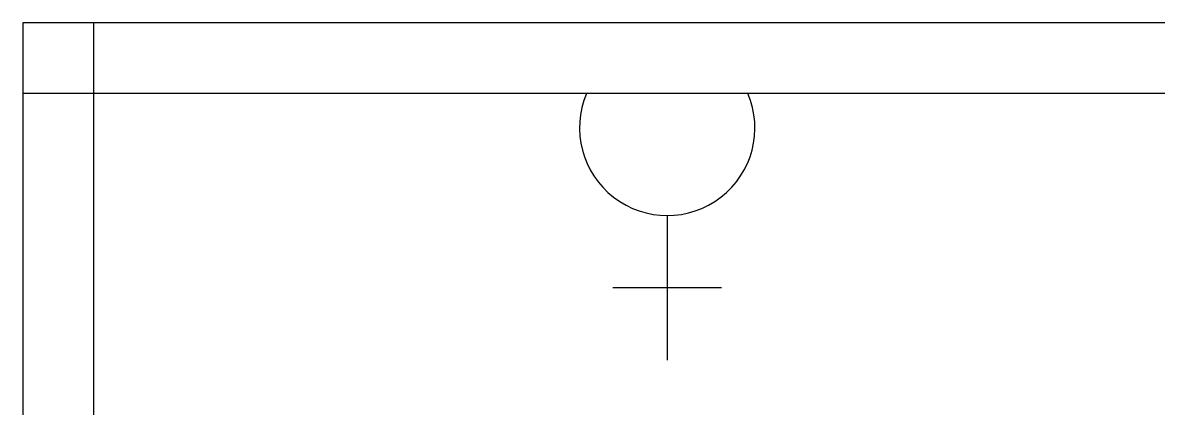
# Model space of a CAD drawing. Header units: inches. Extents: x 16928 to 514628, y -1471 to 241387.
# Drawn here: x 312867 to 314633, y 39206 to 39806 of the extents above; entities that cross this region are included whole.
import ezdxf

# ---------------------------------------------------------------- set-up
doc = ezdxf.new("R2010")
doc.units = ezdxf.units.IN
doc.header["$MEASUREMENT"] = 0
doc.layers.add('ELECT', color=6, linetype='Continuous')
doc.layers.add('partition', color=8, linetype='Continuous')

msp = doc.modelspace()

# ---------------------------------------------------------------- linework, layer by layer
at = {"layer": 'ELECT', "color": 6}
for p, q in [((314006.1, 39695.4), (313733.3, 39695.4)), ((313869.7, 39505.6), (313869.7, 39280.6)), ((313954.1, 39393.1), (313785.3, 39393.1))]:
    msp.add_line(p, q, dxfattribs=at)
msp.add_arc((313869.7, 39642), 136.4, 156.9763, 23.0237, dxfattribs=at)
at = {"layer": 'partition'}
for p, q in [((316867.5, 39805.5), (312867.5, 39805.5)), ((312867.5, 39805.5), (312867.5, 39185.5)), ((312977.5, 39805.5), (312977.5, 39185.5)), ((316867.5, 39695.5), (312867.5, 39695.5))]:
    msp.add_line(p, q, dxfattribs=at)

doc.saveas('drawing.dxf')
